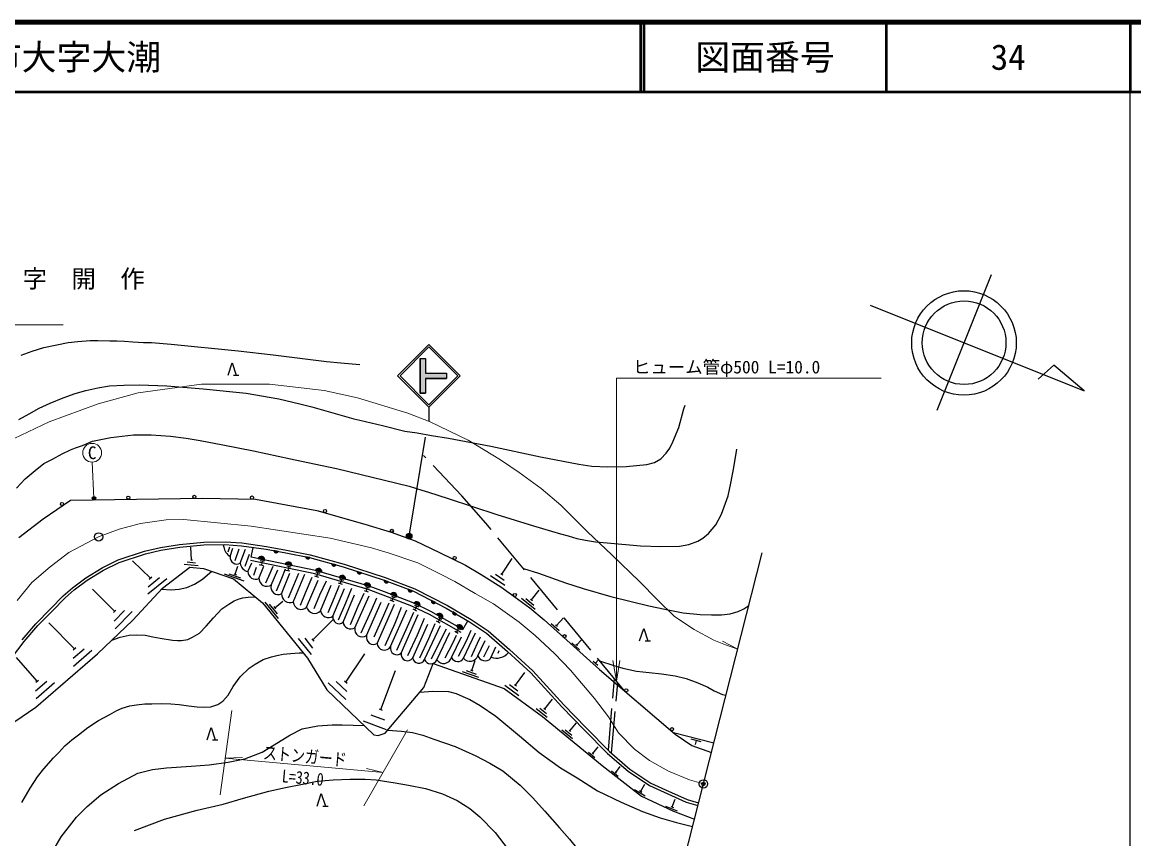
# Model space of a CAD drawing. Units: millimetres, scale not verified. Extents: x 40000 to 680000, y 20000 to 380000.
# Drawn here: x 420110 to 579500, y 262856 to 380000 of the extents above; entities that cross this region are included whole.
import ezdxf
from ezdxf.enums import TextEntityAlignment as Align

# ---------------------------------------------------------------- set-up
doc = ezdxf.new("R2010")
doc.units = ezdxf.units.MM
doc.header["$LTSCALE"] = 1000
doc.header["$PDMODE"] = 32
doc.header["$PDSIZE"] = 500
doc.linetypes.add('CHAIN', pattern=[18.5, 12, -1.5, 3.5, -1.5])
doc.linetypes.add('DASHED', pattern=[7.5, 6, -1.5])
for name, color, linetype, lineweight in [('M-BGD', 7, 'Continuous', 25), ('M-BMK', 2, 'CHAIN', 13), ('M-BMK-OTRS', 5, 'Continuous', 25), ('M-BMK-SRVR', 3, 'Continuous', 25), ('M-STR-HTXT', 7, 'Continuous', 13), ('M-STR-STRC', 7, 'Continuous', 25), ('M-TTL', 2, 'Continuous', 140), ('M-TTL-BAND', 7, 'Continuous', 25), ('M-TTL-LINE', 7, 'Continuous', 50)]:
    doc.layers.add(name, color=color, linetype=linetype, lineweight=lineweight)
for name, color, linetype in [('M-BMK-HTXT', 7, 'Continuous'), ('M-OTRS', 6, 'Continuous'), ('M-TTL-TXT', 7, 'Continuous')]:
    doc.layers.add(name, color=color, linetype=linetype)
doc.styles.add('ＭＳ ゴシック', font='')
doc.styles.get('ＭＳ ゴシック').set_extended_font_data('MS Gothic')

# ---------------------------------------------------------------- blocks, each defined once
blk = doc.blocks.new('open_arrow')
at = {"color": 0, "linetype": 'Continuous', "lineweight": -2}
blk.add_lwpolyline([(7.5, 1.25), (0, 0), (7.5, -1.25)], dxfattribs=at)

msp = doc.modelspace()

# ---------------------------------------------------------------- hatches: boundary and pattern name
at = {"layer": 'M-BGD'}
for points in [[(453927, 303048, -0.82183), (454897, 302849)], [(456197, 304201), (456813, 304088, -0.84072)], [(460745, 303323), (461359, 303201, -0.84072)], [(457809, 302252, -0.82183), (458779, 302053)], [(462142, 301365, -0.82183), (463092, 301084)], [(464503, 302315), (465105, 302147, -0.84072)], [(465537, 300358, -0.82183), (466487, 300077)], [(468154, 301202), (468750, 301008, -0.84072)], [(472008, 299949), (472593, 299727, -0.84072)], [(469123, 299295, -0.82183), (470073, 299013)], [(472921, 297936, -0.82183), (473846, 297580)], [(475441, 298650), (476027, 298429, -0.84072)], [(476269, 296637, -0.82183), (477166, 296215)], [(478805, 297028), (479362, 296742, -0.84072)], [(479557, 295007, -0.82183), (480418, 294518)], [(481847, 295393), (482387, 295076, -0.84072)], [(482401, 293392, -0.82183), (483263, 292903)]]:
    msp.add_hatch(color=256, dxfattribs=at).paths.add_polyline_path(points)
at = {"layer": 'M-STR-STRC'}
for points in [[(477177, 326770), (477927, 326770), (477927, 328895), (480927, 328896), (480927, 329646), (477927, 329645), (477927, 331770), (477177, 331770)], [(430618, 311820, -0.41421), (430517, 311481, -0.41421), (430178, 311582, -1)], [(475257, 306057, -1), (475932, 306487, -0.41421), (475809, 305935, -0.41421)]]:
    msp.add_hatch(color=256, dxfattribs=at).paths.add_polyline_path(points)

# ---------------------------------------------------------------- linework, layer by layer
at = {"layer": 'M-BGD'}
for p, q in [((450404, 329348), (451157, 329348)), ((444404, 302877), (444306, 304689)), ((448995, 304726), (448991, 305051)), ((449651, 304025), (449868, 304726)), ((449932, 303348), (450302, 304570)), ((450643, 302801), (451218, 304447)), ((452937, 303251), (453205, 304667)), ((444265, 302892), (444544, 302863)), ((451383, 302392), (452121, 304390)), ((452085, 301980), (452694, 303678)), ((453927, 303048), (454897, 302849)), ((456813, 304088), (456197, 304201)), ((461359, 303201), (460745, 303323)), ((488877, 300827), (490382, 303069)), ((438518, 300264), (435907, 302744)), ((443335, 302264), (445325, 302058)), ((443770, 302581), (444964, 302457)), ((450642, 300808), (451034, 301942)), ((452449, 301188), (453013, 302427)), ((453327, 300676), (453726, 301798)), ((454059, 300173), (454776, 301944)), ((454109, 302194), (454697, 302073)), ((454230, 302782), (454818, 302661)), ((454524, 302721), (454403, 302134)), ((455819, 299244), (456767, 301432)), ((457809, 302252), (458779, 302053)), ((457915, 301413), (458502, 301293)), ((458035, 302001), (458623, 301881)), ((458329, 301941), (458208, 301353)), ((462142, 301365), (463092, 301084)), ((465105, 302147), (464503, 302315)), ((438105, 297997), (440822, 300202)), ((438176, 299020), (439806, 300344)), ((438328, 300110), (438708, 300419)), ((449068, 300843), (451904, 299865)), ((449713, 300875), (451415, 300288)), ((450444, 300877), (450841, 300740)), ((455033, 299555), (455643, 300968)), ((456577, 298405), (457318, 300262)), ((457294, 298017), (458471, 300939)), ((458978, 296809), (460612, 300825)), ((460890, 296074), (462557, 299976)), ((462042, 300561), (462617, 300390)), ((462213, 301136), (462788, 300965)), ((462500, 301051), (462330, 300475)), ((465537, 300358), (466487, 300077)), ((465594, 300133), (466170, 299962)), ((465882, 300048), (465711, 299472)), ((468750, 301008), (468154, 301202)), ((472593, 299727), (472008, 299949)), ((487237, 300627), (489313, 299234)), ((487953, 300797), (489199, 299961)), ((488732, 300925), (489022, 300729)), ((433374, 295478), (430181, 298648)), ((458301, 297400), (459059, 299246)), ((460028, 296352), (460729, 298152)), ((462903, 295564), (464406, 299238)), ((464668, 294797), (466318, 298780)), ((465424, 299558), (465999, 299387)), ((469120, 298461), (469695, 298291)), ((469123, 299295), (470073, 299013)), ((469291, 299037), (469866, 298866)), ((469578, 298951), (469408, 298376)), ((476027, 298429), (475441, 298650)), ((493124, 297132), (494254, 298533)), ((454906, 296788), (456790, 294453)), ((455516, 296509), (456647, 295108)), ((456315, 295997), (457483, 296939)), ((461956, 295877), (462788, 297867)), ((463981, 295342), (464876, 297455)), ((465441, 294284), (466512, 296710)), ((466122, 293915), (467757, 297834)), ((467809, 293131), (469868, 297719)), ((469494, 292001), (471584, 296821)), ((470997, 290890), (473498, 296507)), ((472828, 297115), (473388, 296899)), ((472921, 297936), (473846, 297580)), ((473043, 297674), (473603, 297459)), ((473323, 297567), (473108, 297007)), ((476269, 296637), (477166, 296215)), ((479362, 296742), (478805, 297028)), ((491699, 297356), (493645, 295787)), ((492314, 297322), (493482, 296381)), ((492988, 297242), (493260, 297022)), ((433202, 295304), (433547, 295652)), ((433273, 294098), (434753, 295589)), ((433419, 292968), (435885, 295451)), ((456183, 296161), (456447, 295834)), ((467198, 293609), (468303, 296246)), ((468725, 292401), (470213, 295631)), ((470555, 291813), (471964, 294913)), ((472928, 290433), (475249, 295723)), ((474466, 289499), (476899, 295037)), ((476119, 295823), (476662, 295568)), ((476374, 296366), (476917, 296111)), ((476646, 296238), (476390, 295695)), ((479557, 295007), (480418, 294518)), ((482387, 295076), (481847, 295393)), ((427600, 290118), (423915, 293812)), ((461769, 291385), (464693, 294332)), ((472148, 290600), (473578, 293806)), ((476100, 288796), (478274, 293645)), ((477786, 288566), (480090, 293450)), ((479483, 294129), (480005, 293833)), ((480041, 294503), (479744, 293981)), ((479780, 294651), (480302, 294355)), ((482401, 293392), (483263, 292903)), ((483281, 292892), (484006, 294124)), ((495971, 293732), (497088, 292731)), ((496599, 293571), (496860, 293338)), ((496730, 293455), (497731, 294571)), ((473836, 289913), (475152, 292858)), ((475408, 289150), (476805, 292123)), ((479567, 288517), (481430, 292468)), ((481659, 288860), (483113, 291831)), ((482122, 292631), (482643, 292334)), ((482679, 293004), (482383, 292482)), ((482418, 293152), (482940, 292856)), ((483408, 288762), (485124, 292402)), ((427396, 288750), (428983, 290125)), ((427415, 289957), (427785, 290278)), ((459660, 291611), (461544, 289276)), ((460621, 291615), (461751, 290214)), ((461638, 291549), (461901, 291222)), ((477132, 288802), (478403, 291605)), ((478790, 288671), (480142, 291396)), ((480770, 288829), (481910, 291031)), ((482679, 289035), (483839, 291276)), ((484520, 289013), (485401, 290930)), ((485435, 289121), (486513, 291292)), ((486304, 288979), (487130, 290585)), ((487265, 288713), (488017, 290378)), ((498903, 290982), (500020, 289981)), ((499471, 290755), (499732, 290521)), ((499602, 290638), (500303, 291420)), ((509429, 291252), (510181, 291252)), ((422236, 285469), (419289, 288870)), ((427456, 287611), (430101, 289904)), ((466508, 285339), (469234, 289387)), ((488334, 289492), (488479, 289882)), ((471511, 281395), (473653, 287000)), ((483767, 286979), (485182, 286480)), ((484409, 287071), (484739, 286954)), ((484574, 287013), (485073, 288427)), ((501982, 288343), (502652, 287742)), ((502317, 288043), (502718, 288489)), ((422032, 284102), (423619, 285477)), ((422051, 285309), (422421, 285630)), ((465127, 285416), (466643, 283963)), ((466331, 285508), (466685, 285169)), ((483196, 286863), (485554, 286031)), ((490849, 284890), (492180, 286704)), ((422092, 282963), (424737, 285255)), ((463999, 285251), (466525, 282828)), ((489309, 284903), (491325, 283425)), ((489978, 284970), (491188, 284083)), ((490708, 284993), (490991, 284786)), ((495032, 281488), (496157, 282893)), ((470102, 280649), (472063, 279899)), ((471282, 281482), (471740, 281308)), ((493801, 281550), (495363, 280301)), ((494339, 281582), (495275, 280832)), ((494923, 281575), (495141, 281400)), ((469019, 279778), (472289, 278528)), ((498634, 278337), (499584, 279498)), ((497480, 278506), (499027, 277239)), ((497979, 278485), (498908, 277725)), ((498525, 278426), (498742, 278248)), ((513510, 278086), (519287, 276620)), ((447404, 277042), (448157, 277042)), ((501923, 275101), (502683, 276029)), ((517467, 276772), (516013, 277141)), ((516740, 276957), (516593, 276375)), ((501307, 275295), (502235, 274535)), ((501815, 275190), (502032, 275012)), ((504622, 272589), (505568, 271851)), ((505224, 272386), (505870, 273213)), ((505114, 272472), (505334, 272300)), ((507899, 269927), (509442, 269000)), ((508614, 269777), (508974, 269561)), ((508794, 269669), (509412, 270698)), ((513298, 267422), (513739, 268538)), ((463204, 267554), (463956, 267554)), ((512373, 267529), (514047, 266868)), ((513103, 267499), (513494, 267345))]:
    msp.add_line(p, q, dxfattribs=at)
at = {"layer": 'M-BGD', "linetype": 'DASHED'}
for p, q in [((455643, 300968), (456070, 301946)), ((457318, 300262), (457862, 301560)), ((459059, 299246), (459797, 300982)), ((460729, 298152), (461694, 300411)), ((462788, 297867), (463738, 299879)), ((464876, 297455), (465586, 299253)), ((466512, 296710), (467383, 298813)), ((468303, 296246), (469127, 298112)), ((470213, 295631), (470954, 297434)), ((471964, 294913), (472724, 296706)), ((473578, 293806), (474505, 296074)), ((475152, 292858), (476248, 295388)), ((476805, 292123), (477790, 294482)), ((478403, 291605), (479343, 293729)), ((480142, 291396), (480943, 292960)), ((481910, 291031), (482389, 292053)), ((483839, 291276), (484500, 292760)), ((485401, 290930), (485838, 291807)), ((504160, 275550), (505046, 285781)), ((504626, 275125), (505500, 285231))]:
    msp.add_line(p, q, dxfattribs=at)
at = {"layer": 'M-BGD'}
for points in [[(419970, 332215), (421529, 332790), (423205, 333313), (425052, 333739), (426676, 334046), (428106, 334194), (429841, 334333), (430974, 334324), (432648, 334305), (433668, 334305), (434764, 334231), (435970, 334166), (437486, 334045), (438628, 334045), (441468, 333823), (451090, 332881), (456088, 332281), (463725, 331330), (465803, 331138), (468543, 330895)], [(449617, 329348), (450200, 331130), (450782, 329348)], [(419639, 322986), (421098, 323823), (422541, 324638), (424130, 325345), (425981, 326091), (427721, 326726), (429222, 327188), (430948, 327570), (432642, 327853), (434700, 327953), (436924, 327961), (440851, 327816), (446055, 327421), (452221, 326769), (456923, 325948), (459915, 325254), (461615, 324821), (467672, 323100), (468522, 322921), (471779, 322134), (474965, 321345), (476765, 321076), (478817, 320690), (481230, 320320), (487297, 319168), (494449, 317670), (499918, 316610), (501810, 316333), (504026, 316197), (506717, 316247), (509660, 316558), (510767, 316861), (511683, 317383), (512457, 318189), (512962, 318887), (513416, 319786), (514241, 321860), (514972, 324524), (515149, 325057)], [(419303, 313159), (420552, 314488), (421950, 315709), (423226, 316672), (424448, 317337), (425860, 318083), (427027, 318653), (427733, 318938), (428737, 319291), (430208, 319879), (432801, 320409), (436072, 320788), (438611, 320788), (441362, 320611), (443615, 320313), (445624, 320001), (448882, 319350), (453266, 318495), (458555, 317352), (461989, 316633), (465166, 315954), (475572, 313442), (477391, 312872), (478382, 312587), (481205, 311665), (488165, 309395), (493404, 307753), (497308, 306623), (498407, 306297), (499615, 305945), (500864, 305714), (502303, 305456), (504000, 305320), (508785, 304871), (511663, 304803), (514377, 304830), (515699, 305089), (516975, 305536), (517708, 305984), (518522, 306662), (519581, 307883), (520369, 309416), (521323, 312073), (521744, 313891), (522151, 316143), (522558, 318762)], [(419645, 306093), (423092, 308751), (427027, 311438), (445960, 311711), (453540, 311574), (462353, 309971), (469225, 307972), (473031, 306824), (476435, 305616), (479962, 303942), (483684, 302108), (485919, 300786), (488755, 298987), (490261, 297919), (492880, 295968), (494933, 294259), (502897, 287120), (513752, 277879), (516148, 276251), (518934, 275229)], [(417786, 287769), (420389, 291137), (422345, 293436), (424432, 295579), (426267, 297415), (427578, 298561), (429438, 299942), (431786, 301390), (434004, 302481), (437776, 303742), (440007, 304264), (442726, 304679), (446165, 305012), (449180, 305054), (451553, 304898), (455079, 304405), (457931, 303884), (461295, 303214), (466144, 301856), (472009, 299948), (476221, 298356), (480882, 295961), (484268, 293970), (486678, 292349), (489697, 289729), (493064, 286661), (497504, 281792), (500683, 278495), (504036, 275108), (506991, 272541), (510064, 270489), (512169, 269535), (515333, 268102), (517001, 267610)], [(420078, 291389), (422049, 293705), (424147, 295860), (425994, 297707), (427327, 298873), (429213, 300274), (431592, 301740), (433852, 302852), (437666, 304127), (439931, 304658), (442677, 305076), (446143, 305412), (449191, 305454), (451594, 305296), (455143, 304800), (458006, 304277), (461388, 303603), (466260, 302239), (472142, 300326), (476384, 298722), (481075, 296312), (484481, 294308), (486922, 292667), (489962, 290028), (493347, 286944), (497796, 282065), (500969, 278774), (504310, 275400), (507235, 272859), (510259, 270840), (512334, 269899), (515473, 268478), (517100, 267998)], [(483281, 292892), (478717, 295484), (476155, 296690), (472066, 298265), (469856, 299078), (462169, 301357), (452937, 303251)], [(409907, 279975), (417086, 278345), (422076, 281758), (430885, 289392), (435991, 294241), (440219, 298824), (444134, 301819), (446093, 301616), (450408, 300127), (454576, 296719), (461006, 288749), (463773, 284221), (470512, 277758), (471173, 277656), (472177, 278025), (477695, 284558), (479014, 288020)], [(483034, 292457), (478487, 295040), (475958, 296230), (471889, 297797), (469698, 298603), (462047, 300872), (452836, 302761)], [(491967, 301629), (494146, 300951), (498029, 299562), (500526, 298771), (504534, 297615), (507405, 296893), (509971, 296294), (512265, 295786), (514871, 295265), (517335, 295016), (518940, 294960), (520375, 294971), (521602, 295139), (522755, 295455), (523566, 295861), (524283, 296316)], [(440073, 298665), (441450, 298593), (442593, 298665), (443723, 298882), (444830, 299381), (445938, 300105), (447012, 301019), (447228, 301224)], [(432967, 291369), (434134, 291793), (435425, 292074), (436484, 292091), (437717, 292050), (438818, 291835), (439869, 291653), (441635, 291329), (442397, 291279), (442960, 291279), (443845, 291444), (444532, 291767), (445509, 292363), (446497, 293350), (447531, 294541), (448715, 295831), (449743, 296522), (450504, 296969), (451241, 297258), (451762, 297407), (452523, 297514), (453343, 297564), (453547, 297561)], [(508642, 291252), (509224, 293034), (509806, 291252)], [(420038, 268073), (421238, 270120), (422310, 271743), (423201, 272899), (424584, 274463), (425338, 275238), (426219, 276171), (427206, 277031), (428172, 277784), (429513, 278839), (431052, 279815), (432654, 280706), (433695, 281236), (434432, 281600), (435525, 281908), (436512, 282078), (437669, 282205), (438709, 282237), (440079, 282279), (441427, 282237), (442626, 282099), (443932, 281929), (445189, 281779), (446293, 281758), (447132, 281779), (448151, 282129), (448862, 282617), (449662, 283450), (450362, 284691), (451339, 286070), (452658, 287327), (453507, 287921), (454664, 288557), (455831, 288982), (456596, 289151), (457540, 289353), (458602, 289459), (459801, 289544), (460360, 289549)], [(479014, 288020), (489196, 284428), (494721, 280378), (503253, 273392), (508924, 268963), (513503, 266795), (516514, 265688)], [(502898, 288384), (504934, 287694), (506249, 287339), (508215, 286889), (510015, 286688), (511757, 286534), (513723, 286238), (515306, 285832), (516988, 285228), (518445, 284625), (519333, 284092), (520529, 283571), (521018, 283447)], [(477121, 283877), (478979, 284039), (481237, 283968), (482321, 283701), (483299, 283275), (484276, 282831), (485770, 281995), (488027, 280450), (491430, 277614), (494239, 275216), (497314, 273013), (499678, 271592), (502600, 269756), (505996, 268122), (509071, 266754), (511567, 265879), (513949, 265186), (516239, 264605)], [(421778, 254025), (422290, 255968), (423188, 258510), (424299, 260730), (425688, 263143), (427913, 265972), (429408, 267467), (431395, 269175), (433917, 270777), (436694, 272250), (438767, 272806), (440776, 273041), (444322, 273297), (446920, 273451), (449655, 273857), (452027, 274348), (454527, 275287), (456258, 276334), (458485, 277727), (460259, 278624), (462502, 279072), (464575, 279200), (465985, 279200), (469123, 279090)], [(446617, 277042), (447199, 278824), (447782, 277042)], [(472517, 278428), (474481, 278311), (476050, 278099), (477562, 277732), (479145, 277139), (482198, 276079), (485152, 274766), (487169, 273712), (489006, 272582), (491522, 270548), (493275, 268796), (495046, 266796), (497152, 264423), (498566, 262798), (499795, 261329), (502158, 258551), (503585, 256913), (505168, 255175), (507232, 253127), (509284, 251438), (510514, 250675), (511645, 249983), (512436, 249613)], [(436224, 264037), (440516, 265692), (445176, 266978), (448916, 267836), (451859, 268694), (455476, 269675), (457868, 270226), (460310, 270714), (462419, 271102), (464685, 271312), (467139, 271406), (469263, 271427), (470847, 271312), (473606, 270871), (475505, 270567), (477934, 270083), (480378, 269307), (482455, 268332), (484271, 267187), (485729, 266023), (487932, 263748), (489773, 261311), (492207, 257673), (493824, 255519)], [(462417, 267554), (462999, 269336), (463581, 267554)]]:
    msp.add_lwpolyline(points, dxfattribs=at)
at = {"layer": 'M-BGD', "linetype": 'DASHED'}
msp.add_lwpolyline([(506406, 284133), (492133, 301429), (486569, 308144), (483125, 312038), (477663, 317852)], dxfattribs=at)
at = {"layer": 'M-BGD'}
for centre in [(425801, 310873), (435324, 311782), (444802, 311919), (453058, 311807), (463526, 309864), (473106, 307036), (482114, 303132), (490754, 297832), (497874, 291925), (506735, 284148), (513277, 278579)]:
    msp.add_circle(centre, 225, dxfattribs=at)
for centre, radius, start, end in [((451044, 305111), 2085, 190.65824, 237.76016), ((450900, 303238), 974, 173.52914, 299.75354), ((454392, 302853), 505, 359.57978, 157.23797), ((456515, 304198), 318, 179.54378, 339.76151), ((461063, 303316), 318, 178.61915, 338.83689), ((452704, 302488), 1324, 184.12786, 258.88719), ((458274, 302056), 505, 359.57978, 157.23797), ((462589, 301131), 505, 354.65151, 152.3097), ((464819, 302284), 318, 174.24718, 334.46491), ((453616, 301255), 1169, 183.27876, 292.23058), ((455216, 300235), 1159, 183.08535, 301.31099), ((465984, 300124), 505, 354.65151, 152.3097), ((468469, 301157), 318, 171.8768, 332.09454), ((472320, 299889), 318, 169.17716, 329.39489), ((456802, 298925), 1033, 161.9869, 298.49276), ((469570, 299060), 505, 354.65151, 152.3097), ((473349, 297666), 505, 350.10646, 147.76465), ((475753, 298591), 318, 169.17716, 329.39489), ((458529, 297960), 1236, 177.37331, 291.28877), ((460107, 296891), 1132, 184.1709, 313.79114), ((476676, 296337), 505, 345.96809, 143.62628), ((479108, 296934), 318, 162.70091, 322.91865), ((462039, 296383), 1190, 195.04792, 316.52645), ((464009, 295695), 1114, 186.76796, 306.23664), ((479939, 294678), 505, 341.57389, 139.23208), ((482145, 295282), 318, 159.42345, 319.64118), ((465550, 294611), 901, 168.12112, 309.43421), ((467207, 294042), 1092, 186.66065, 303.49798), ((482784, 293062), 505, 341.57389, 139.23208), ((468875, 292899), 1091, 167.72368, 304.53709), ((470469, 291748), 1007, 165.47087, 301.64357), ((472032, 290952), 1036, 183.40277, 329.94335), ((473837, 290197), 940, 165.42854, 311.99803), ((475347, 289296), 904, 167.07105, 326.43372), ((476976, 288926), 886, 188.43453, 336.00287), ((478687, 288939), 976, 202.46685, 334.38306), ((480533, 289178), 1170, 214.40093, 344.21554), ((482560, 289282), 995, 205.10286, 328.4631), ((484326, 289481), 1166, 218.07294, 342.02938), ((486484, 289516), 1121, 200.64887, 314.20872), ((488110, 291057), 2286, 250.58444, 319.83773)]:
    msp.add_arc(centre, radius, start, end, dxfattribs=at)
at = {"layer": 'M-BMK'}
msp.add_lwpolyline([(419386, 297020), (421473, 299644), (424108, 301888), (426798, 303917), (431068, 306166), (434007, 307289), (437090, 308097), (440744, 308604), (443265, 308660), (452923, 307680), (464261, 305967), (470214, 304596), (472562, 303873), (476848, 302422), (480011, 300856), (482138, 299765), (485072, 298050), (487669, 296564), (491363, 293929), (493659, 292009), (496424, 289426), (498712, 287062), (502153, 282979), (504165, 280371), (505636, 278045), (507894, 275726), (510047, 274107), (512780, 272579), (515812, 271324), (517791, 270723)], dxfattribs=at)
at = {"layer": 'M-BMK-OTRS'}
msp.add_line((509226, 236959), (526203, 303887), dxfattribs=at)
at = {"layer": 'M-BMK-SRVR'}
for p, q in [((559075, 343769), (551262, 324277)), ((541710, 339418), (572368, 327129)), ((568053, 330804), (565806, 328815)), ((572368, 327129), (568053, 330804))]:
    msp.add_line(p, q, dxfattribs=at)
for centre, radius in [((555153, 333984), 7500), ((555169, 334023), 6000), ((431068, 306166), 600), ((517791, 270723), 600)]:
    msp.add_circle(centre, radius, dxfattribs=at)
at = {"layer": 'M-OTRS'}
msp.add_point((517791, 270723), dxfattribs=at)
at = {"layer": 'M-STR-HTXT'}
for p, q in [((430398, 311701), (430141, 316884)), ((522701, 290082), (520509, 291185)), ((450177, 281275), (448492, 269159)), ((475365, 278493), (469086, 267587)), ((449222, 274408), (451674, 274532)), ((449222, 274408), (471845, 272379)), ((471845, 272379), (469454, 272937))]:
    msp.add_line(p, q, dxfattribs=at)
for points in [[(387887, 308985), (387977, 336588), (425965, 336588)], [(505319, 285450), (505313, 328912), (543301, 328912)], [(418930, 320264), (423950, 322683), (430980, 325265), (436733, 326832), (445837, 328071), (455554, 328096), (463385, 327154), (468183, 326123), (475406, 323924), (478630, 322686), (484069, 320045), (488682, 317221), (491356, 315397), (494522, 313099), (497320, 310704), (501171, 306902), (504644, 303571), (508640, 299759), (511181, 297153), (513637, 294721), (516459, 292878), (519278, 291355), (520967, 290669), (522701, 290082)]]:
    msp.add_lwpolyline(points, dxfattribs=at)
msp.add_circle((430141, 318234), 1350, dxfattribs=at)
at = {"layer": 'M-STR-STRC'}
for p, q in [((473927, 329271), (478427, 333771)), ((474281, 329271), (478427, 333418)), ((482928, 329271), (478427, 333771)), ((482574, 329271), (478427, 333418)), ((477177, 331770), (477927, 331770)), ((477177, 331770), (477177, 326770)), ((477927, 331770), (477927, 329645)), ((473927, 329271), (478427, 324770)), ((474281, 329271), (478427, 325124)), ((477927, 329645), (480927, 329646)), ((477927, 328895), (480927, 328896)), ((477927, 328895), (477927, 326770)), ((478427, 325124), (482574, 329271)), ((478428, 324771), (482928, 329271)), ((480927, 329646), (480927, 328896)), ((477177, 326770), (477927, 326770)), ((478427, 324770), (478427, 322770)), ((475595, 306272), (477958, 320486))]:
    msp.add_line(p, q, dxfattribs=at)
msp.add_lwpolyline([(477177, 331770), (477927, 331770), (477927, 329645), (480927, 329646), (480927, 328896), (477927, 328895), (477927, 326770), (477177, 326770)], close=True, dxfattribs=at)
for centre, radius in [((430398, 311701), 250), ((475595, 306272), 400)]:
    msp.add_circle(centre, radius, dxfattribs=at)
at = {"layer": 'M-TTL'}
msp.add_line((680000, 380000), (40000, 380000), dxfattribs=at)
at = {"layer": 'M-TTL-BAND'}
msp.add_line((579000, 20000), (579000, 370000), dxfattribs=at)
at = {"layer": 'M-TTL-LINE'}
for p, q in [((508747, 380000), (508747, 370000)), ((509247, 380000), (509247, 370000)), ((543997, 380000), (543997, 370000)), ((579000, 380000), (579000, 370000)), ((40000, 370000), (680000, 370000))]:
    msp.add_line(p, q, dxfattribs=at)

# ---------------------------------------------------------------- block references
at = {"layer": 'M-STR-HTXT', "xscale": 400, "yscale": 400, "rotation": 90}
msp.add_blockref('open_arrow', (505319, 285450), dxfattribs=at)

# ---------------------------------------------------------------- texts
at = {"layer": 'M-BMK-HTXT', "style": 'ＭＳ ゴシック'}
msp.add_text('字\u3000開\u3000作', height=2566, dxfattribs=at).set_placement((428923, 343198), align=Align.MIDDLE_CENTER)
at = {"layer": 'M-STR-HTXT', "style": 'ＭＳ ゴシック'}
msp.add_text('ヒューム管φ500 L=10.0', height=1833, dxfattribs=at).set_placement((507678, 329066), align=Align.BOTTOM_LEFT)
msp.add_text('C', height=1833, dxfattribs=at).set_placement((430141, 318234), align=Align.MIDDLE_CENTER)
at = {"layer": 'M-STR-HTXT', "style": 'ＭＳ ゴシック', "width": 0.8}
for s, p in [('ストンガード', (460520, 273243)), ('L=33.0', (460214, 270156))]:
    msp.add_text(s, height=1833, rotation=354.875, dxfattribs=at).set_placement(p, align=Align.BOTTOM_CENTER)
at = {"layer": 'M-TTL-TXT', "style": 'ＭＳ ゴシック'}
msp.add_text('周南市大字大潮', height=3666, dxfattribs=at).set_placement((405024, 375000), align=Align.MIDDLE_LEFT)
for s, p in [('図面番号', (526622, 375000)), ('34', (561497, 375000))]:
    msp.add_text(s, height=3666, dxfattribs=at).set_placement(p, align=Align.MIDDLE_CENTER)

doc.saveas('drawing.dxf')
